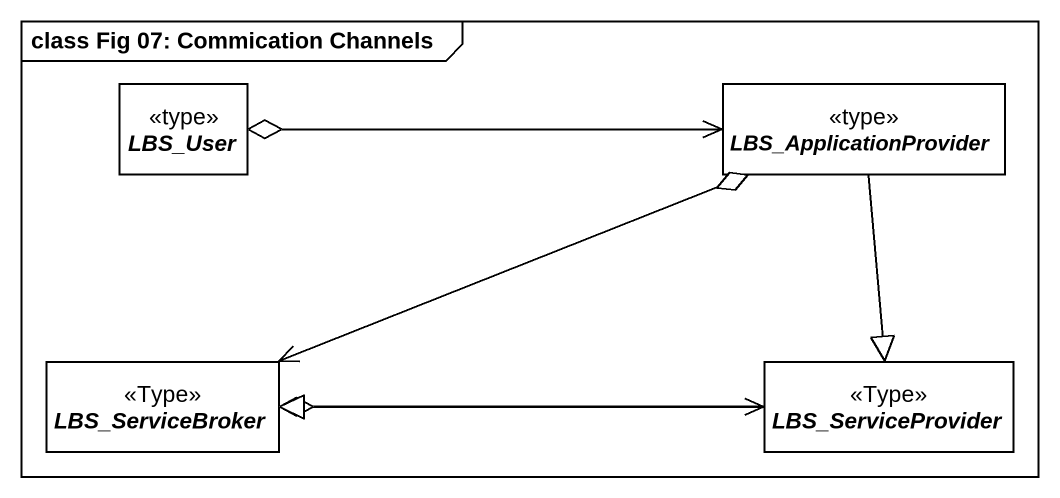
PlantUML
@startuml
mainframe class Fig 07: Commication Channels
hide circle
hide empty members
abstract class LBS_User <<type>>
abstract class LBS_ApplicationProvider <<type>>
abstract class LBS_ServiceBroker <<Type>>
abstract class LBS_ServiceProvider <<Type>>
LBS_User o-right-> LBS_ApplicationProvider
LBS_ApplicationProvider o-left-> LBS_ServiceBroker
LBS_ApplicationProvider --|> LBS_ServiceProvider
LBS_ServiceBroker o-right-> LBS_ServiceProvider
LBS_ServiceProvider -left-|> LBS_ServiceBroker
@enduml
